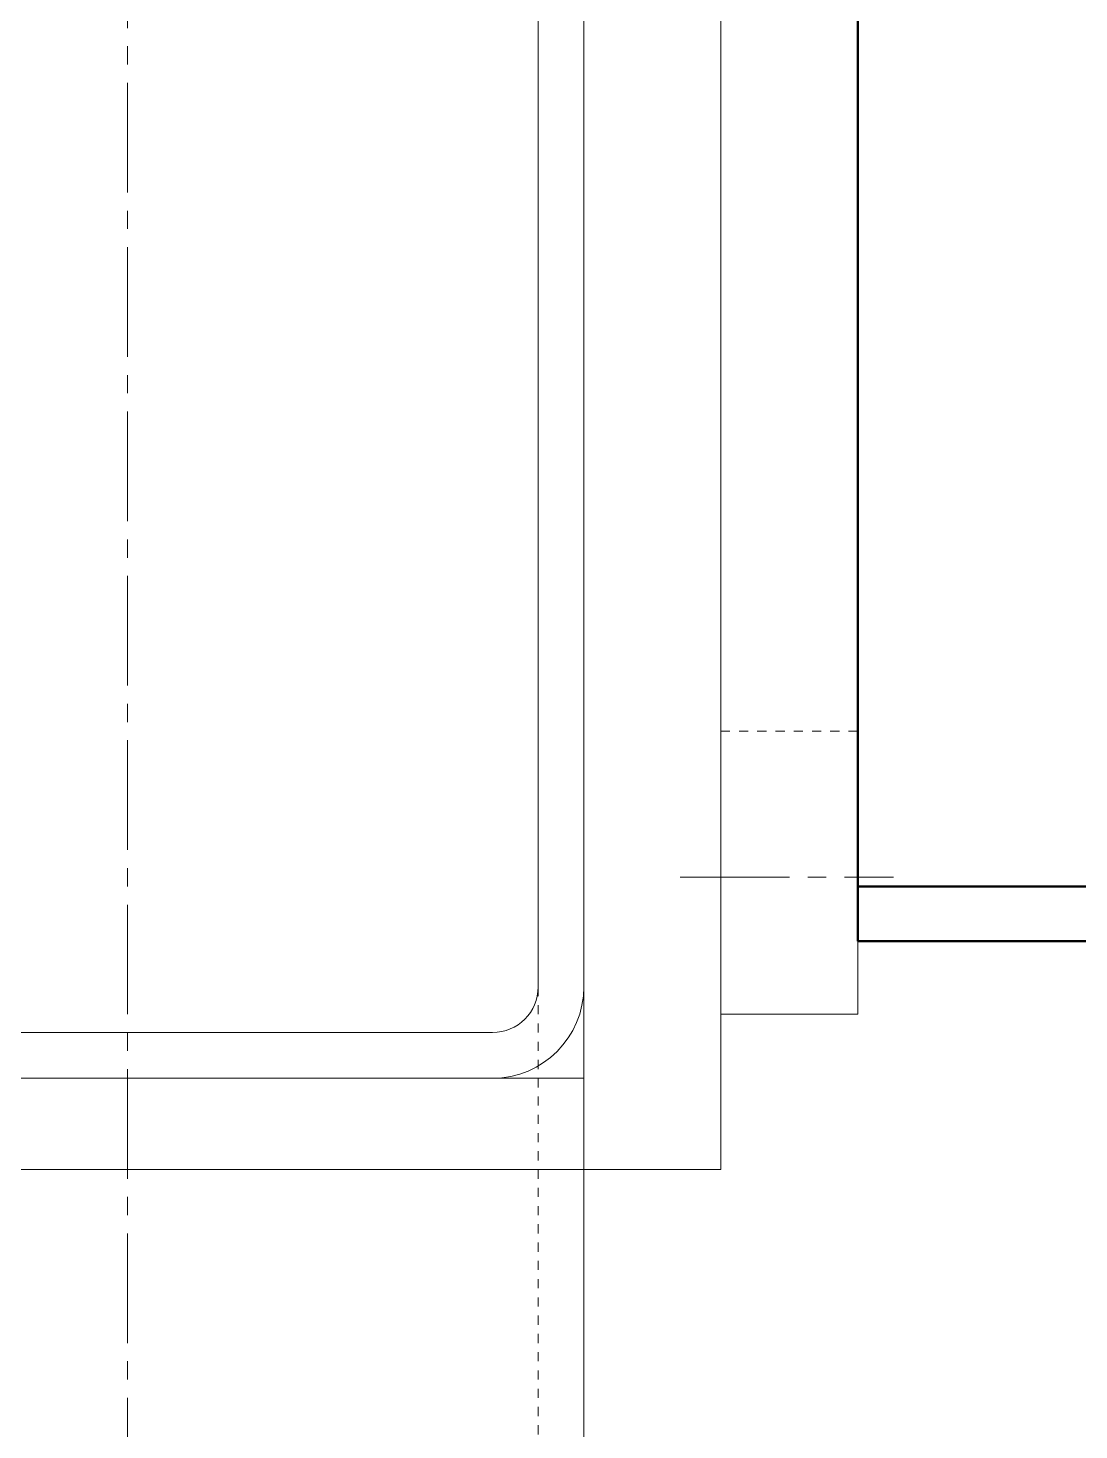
# Model space of a CAD drawing. Header units: millimetres. Extents: x -50460 to 50460, y -35640 to 35640.
# Drawn here: x -33505.6 to -33390.5, y 25583.4 to 25736.9 of the extents above; entities that cross this region are included whole.
import ezdxf

# ---------------------------------------------------------------- set-up
doc = ezdxf.new("R2010")
doc.units = ezdxf.units.MM
doc.linetypes.add('点画线', pattern=[18, 12, -2, 2, -2])
doc.linetypes.add('虚线', pattern=[2, 1, -1])
for name, color, linetype, lineweight in [('ACADSichtbare Kanten(DIN_Schmid)', 7, 'Continuous', 50), ('EB0', 7, 'Continuous', 15), ('中心线层', 1, '点画线', 18), ('尺寸线层', 4, 'Continuous', 18), ('粗实线层', 7, 'Continuous', 15), ('粗实线层_1', 7, 'Continuous', 15), ('细实线层', 3, 'Continuous', 18), ('虚线层', 100, '虚线', 18)]:
    doc.layers.add(name, color=color, linetype=linetype, lineweight=lineweight)

# ---------------------------------------------------------------- blocks, each defined once
blk = doc.blocks.new('*X1023')
at = {"layer": 'EB0'}
for p, q in [((45, -65), (45, 65)), ((50, -65), (50, 65)), ((-40, -70), (40, -70)), ((-50, -75), (50, -75)), ((50, -75), (50, -85)), ((-50, -85), (50, -85))]:
    blk.add_line(p, q, dxfattribs=at)
for radius in [5, 10]:
    blk.add_arc((40, -65), radius, 270, 0, dxfattribs=at)
blk = doc.blocks.new('*X1025')
at = {"layer": '粗实线层'}
for p, q in [((-15, -50), (-15, -241)), ((0, -241), (0, -50)), ((-15, -241), (0, -241))]:
    blk.add_line(p, q, dxfattribs=at)
at = {"layer": '虚线层', "linetype": '虚线', "lineweight": 18}
blk.add_line((-15, -210), (0, -210), dxfattribs=at)
blk = doc.blocks.new('*X1028')
at = {"layer": 'ACADSichtbare Kanten(DIN_Schmid)', "linetype": 'Continuous', "lineweight": 50}
for p, q in [((127.22, -170.59), (127.22, 29.41)), ((127.22, -164.59), (297.22, -164.59)), ((127.22, -170.59), (297.22, -170.59))]:
    blk.add_line(p, q, dxfattribs=at)
blk = doc.blocks.new('*X1024')
at = {"layer": '中心线层', "linetype": '点画线', "lineweight": 18}
blk.add_line((-198.46, -226), (-175.07, -226), dxfattribs=at)
at = {"layer": '粗实线层_1'}
for name, p in [('*X1025', (-179, 0)), ('*X1028', (-306.22, -62.41))]:
    blk.add_blockref(name, p, dxfattribs=at)
blk = doc.blocks.new('*X947')
at = {"layer": 'EB0'}
for p in [(790, 1050), (775, -20)]:
    blk.add_line(p, (790, -20), dxfattribs=at)
at = {"layer": '中心线层', "linetype": '点画线', "lineweight": 18}
blk.add_line((725, 1053), (725, -203), dxfattribs=at)
at = {"layer": '粗实线层_1'}
blk.add_line((775, 1050), (775, -200), dxfattribs=at)
at = {"layer": '虚线层'}
blk.add_line((770, 1050), (770, -200), dxfattribs=at)
at = {"layer": 'EB0'}
blk.add_blockref('*X1023', (725, 65), dxfattribs=at)
at = {"layer": '粗实线层_1'}
blk.add_blockref('*X1024', (984, 238), dxfattribs=at)
blk = doc.blocks.new('*X805')
at = {"layer": '细实线层'}
blk.add_blockref('*X947', (-1515, 4855), dxfattribs=at)

msp = doc.modelspace()

# ---------------------------------------------------------------- block references
at = {"layer": '尺寸线层'}
msp.add_blockref('*X805', (-32704.742, 20776.945), dxfattribs=at)

doc.saveas('drawing.dxf')
